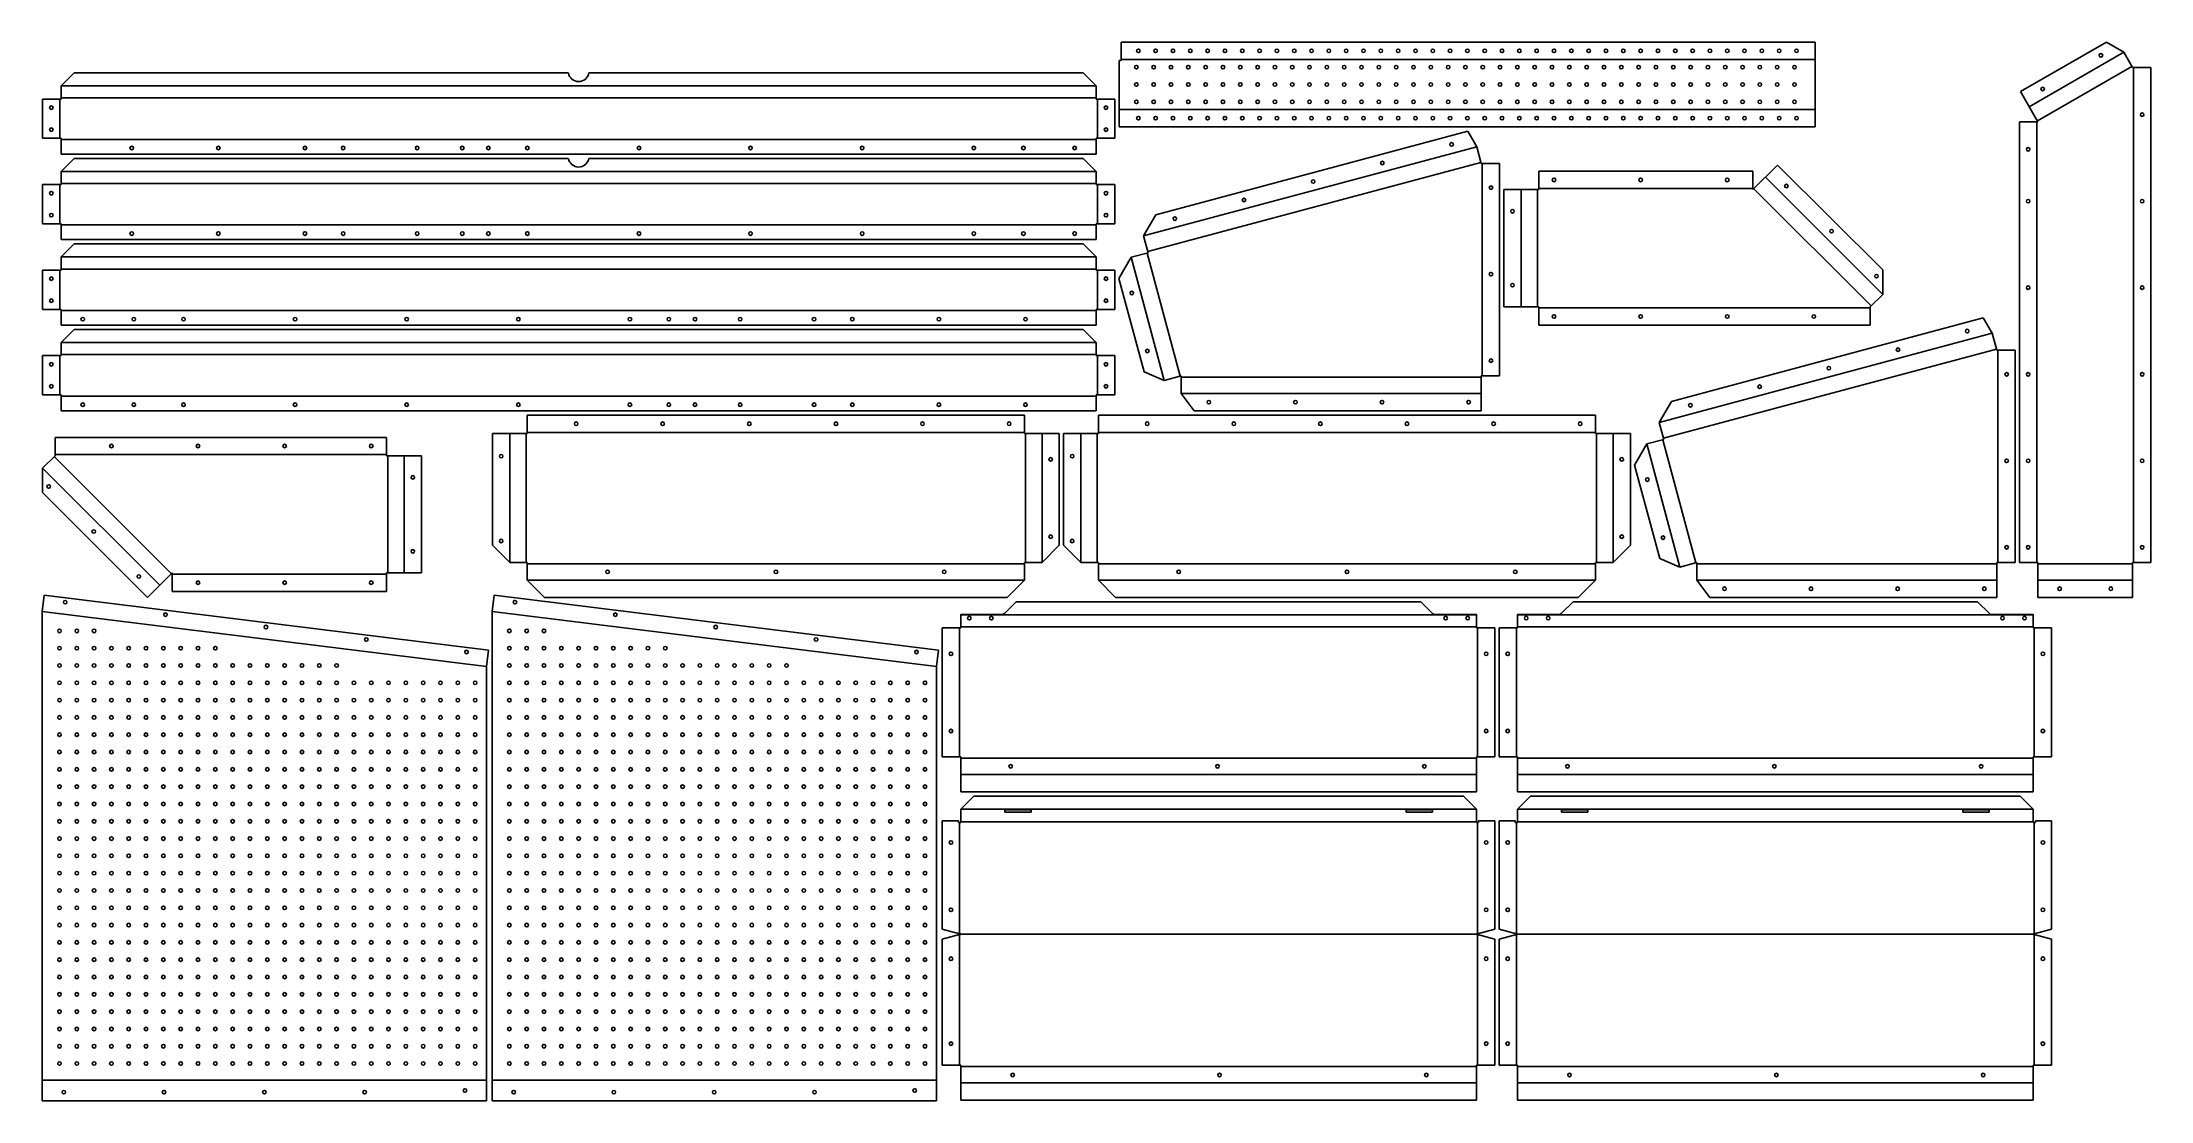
# Model space of a CAD drawing. Header units: metres. Extents: x 12 to 2447, y 12 to 1235.
import ezdxf

# ---------------------------------------------------------------- set-up
doc = ezdxf.new("R2010")
doc.units = ezdxf.units.M
doc.layers.add('CUT', color=3, linetype='Continuous')

msp = doc.modelspace()

# ---------------------------------------------------------------- linework, layer by layer
at = {"layer": 'CUT', "color": 3, "linetype": 'Continuous', "ltscale": 25.4}
for p, q in [((1257.7, 1213.9), (1257.7, 1235.1)), ((2059.4, 1235.1), (1257.7, 1235.1)), ((2059.4, 1137.2), (2059.4, 1235.1)), ((2296.4, 1177.9), (2395.5, 1235.1)), ((2395.5, 1235.1), (2415.5, 1223.5)), ((2425.6, 1206), (2415.5, 1223.5)), ((33.7, 1184.7), (48.7, 1199.6)), ((48.7, 1199.6), (619.5, 1199.6)), ((643.2, 1199.6), (1214.1, 1199.6)), ((1214.1, 1199.6), (1229.1, 1184.7)), ((1255.4, 1213.9), (1255.4, 1137.2)), ((1255.4, 1213.9), (1257.7, 1213.9)), ((2446.8, 1206), (2425.6, 1206)), ((2446.8, 1206), (2446.8, 633.6)), ((12.5, 1169.4), (12.5, 1124)), ((33.7, 1169.4), (12.5, 1169.4)), ((33.7, 1169.4), (33.7, 1184.7)), ((1229.1, 1169.4), (1229.1, 1184.7)), ((1229.1, 1169.4), (1250.4, 1169.4)), ((1250.4, 1124), (1250.4, 1169.4)), ((2316.5, 1143), (2296.4, 1177.9)), ((33.7, 1124), (12.5, 1124)), ((33.7, 1105.8), (33.7, 1124)), ((1250.4, 1124), (1229.1, 1124)), ((1229.1, 1124), (1229.1, 1105.8)), ((1255.4, 1137.2), (2059.4, 1137.2)), ((1297.9, 1035.7), (1658, 1132.2)), ((1658, 1132.2), (1668.4, 1114.3)), ((2295.2, 633.6), (2295.2, 1143)), ((2316.5, 1143), (2295.2, 1143)), ((33.7, 1105.8), (1229.1, 1105.8)), ((33.7, 1085.8), (48.7, 1100.8)), ((48.7, 1100.8), (619.5, 1100.8)), ((643.2, 1100.8), (1214.1, 1100.8)), ((1214.1, 1100.8), (1229.1, 1085.8)), ((1673.6, 1094.8), (1668.4, 1114.3)), ((33.7, 1070.5), (33.7, 1085.8)), ((1229.1, 1070.5), (1229.1, 1085.8)), ((1694.9, 1094.8), (1673.6, 1094.8)), ((1694.9, 1094.8), (1694.9, 849.3)), ((1740, 1085.9), (1987.4, 1085.9)), ((1740, 1085.9), (1740, 1064.7)), ((2015.9, 1093.1), (1987.4, 1064.7)), ((1987.4, 1064.7), (1987.4, 1085.9)), ((2015.9, 1093.1), (2137.2, 971.8)), ((12.5, 1070.5), (12.5, 1025.1)), ((33.7, 1070.5), (12.5, 1070.5)), ((1229.1, 1070.5), (1250.4, 1070.5)), ((1250.4, 1025.1), (1250.4, 1070.5)), ((1699.7, 929.3), (1699.7, 1064.7)), ((1740, 1064.7), (1699.7, 1064.7)), ((33.7, 1025.1), (12.5, 1025.1)), ((33.7, 1006.9), (33.7, 1025.1)), ((1250.4, 1025.1), (1229.1, 1025.1)), ((1229.1, 1025.1), (1229.1, 1006.9)), ((1283.8, 1011.3), (1297.9, 1035.7)), ((33.7, 1006.9), (1229.1, 1006.9)), ((33.7, 986.9), (48.7, 1001.9)), ((48.7, 1001.9), (1214.1, 1001.9)), ((1214.1, 1001.9), (1229.1, 986.9)), ((1283.8, 1011.3), (1289, 991.7)), ((33.7, 971.7), (33.7, 986.9)), ((1229.1, 986.9), (1229.1, 971.7)), ((1255.3, 962), (1269.5, 986.5)), ((1289, 991.7), (1269.5, 986.5)), ((12.5, 971.7), (33.7, 971.7)), ((12.5, 971.7), (12.5, 926.3)), ((1229.1, 971.7), (1250.4, 971.7)), ((1250.4, 926.3), (1250.4, 971.7)), ((1284.3, 854), (1255.3, 962)), ((2137.2, 971.8), (2137.2, 943.6)), ((33.7, 926.3), (12.5, 926.3)), ((33.7, 908), (33.7, 926.3)), ((1229.1, 926.3), (1229.1, 908)), ((1250.4, 926.3), (1229.1, 926.3)), ((1699.7, 929.3), (1740, 929.3)), ((1740, 929.3), (1740, 908)), ((2122.8, 929.3), (2137.2, 943.6)), ((2122.8, 908), (2122.8, 929.3)), ((33.7, 908), (1229.1, 908)), ((33.7, 888), (48.7, 903)), ((48.7, 903), (1214.1, 903)), ((1214.1, 903), (1229.1, 888)), ((2122.8, 908), (1740, 908)), ((1893.3, 820), (2253.4, 916.5)), ((2253.4, 916.5), (2263.8, 898.6)), ((33.7, 872.8), (33.7, 888)), ((1229.1, 888), (1229.1, 872.8)), ((2269, 879.1), (2263.8, 898.6)), ((2290.3, 879.1), (2269, 879.1)), ((2290.3, 879.1), (2290.3, 633.6)), ((12.5, 872.8), (33.7, 872.8)), ((12.5, 872.8), (12.5, 827.4)), ((1229.1, 872.8), (1250.4, 872.8)), ((1250.4, 827.4), (1250.4, 872.8)), ((1307.6, 844.1), (1284.3, 854)), ((1307.6, 844.1), (1327.2, 849.3)), ((1327.2, 849.3), (1327.2, 829.1)), ((1342.2, 809.1), (1327.2, 829.1)), ((1673.6, 809.1), (1673.6, 849.3)), ((1673.6, 849.3), (1694.9, 849.3)), ((33.7, 827.4), (12.5, 827.4)), ((33.7, 809.1), (33.7, 827.4)), ((33.7, 809.1), (1229.1, 809.1)), ((1146.2, 804.1), (572.1, 804.1)), ((572.1, 782.9), (572.1, 804.1)), ((1146.2, 804.1), (1146.2, 782.9)), ((1229.1, 827.4), (1229.1, 809.1)), ((1250.4, 827.4), (1229.1, 827.4)), ((1805.6, 804.1), (1231.6, 804.1)), ((1231.6, 782.9), (1231.6, 804.1)), ((1673.6, 809.1), (1342.2, 809.1)), ((1805.6, 804.1), (1805.6, 782.9)), ((1879.2, 795.6), (1893.3, 820)), ((531.9, 782.9), (531.9, 653.6)), ((531.9, 782.9), (572.1, 782.9)), ((1146.2, 782.9), (1186.4, 782.9)), ((1186.4, 653.6), (1186.4, 782.9)), ((1191.3, 782.9), (1191.3, 653.6)), ((1191.3, 782.9), (1231.6, 782.9)), ((1805.6, 782.9), (1845.9, 782.9)), ((1845.9, 653.6), (1845.9, 782.9)), ((1879.2, 795.6), (1884.4, 776)), ((26.8, 757.1), (12.5, 742.8)), ((26.8, 778.3), (409.6, 778.3)), ((26.8, 778.3), (26.8, 757.1)), ((409.6, 757.1), (409.6, 778.3)), ((449.9, 757.1), (409.6, 757.1)), ((449.9, 757.1), (449.9, 621.7)), ((1850.7, 746.3), (1864.8, 770.8)), ((1884.4, 776), (1864.8, 770.8)), ((12.5, 714.5), (12.5, 742.8)), ((1879.7, 638.3), (1850.7, 746.3)), ((133.7, 593.2), (12.5, 714.5)), ((531.9, 653.6), (551.9, 633.6)), ((572.1, 633.6), (551.9, 633.6)), ((572.1, 613.4), (572.1, 633.6)), ((1166.5, 633.6), (1146.2, 633.6)), ((1146.2, 633.6), (1146.2, 613.4)), ((1166.5, 633.6), (1186.4, 653.6)), ((1191.3, 653.6), (1211.3, 633.6)), ((1231.6, 633.6), (1211.3, 633.6)), ((1231.6, 613.4), (1231.6, 633.6)), ((1825.9, 633.6), (1805.6, 633.6)), ((1805.6, 633.6), (1805.6, 613.4)), ((1825.9, 633.6), (1845.9, 653.6)), ((1903, 628.4), (1879.7, 638.3)), ((1903, 628.4), (1922.5, 633.6)), ((1922.5, 633.6), (1922.5, 613.4)), ((2269, 593.4), (2269, 633.6)), ((2269, 633.6), (2290.3, 633.6)), ((2295.2, 633.6), (2316.5, 633.6)), ((2316.5, 633.6), (2316.5, 593.4)), ((2425.6, 593.4), (2425.6, 633.6)), ((2425.6, 633.6), (2446.8, 633.6)), ((133.7, 593.2), (162.2, 621.7)), ((162.2, 621.7), (162.2, 600.4)), ((409.6, 600.4), (409.6, 621.7)), ((409.6, 621.7), (449.9, 621.7)), ((572.1, 613.4), (592.1, 593.4)), ((1126.2, 593.4), (1146.2, 613.4)), ((1231.6, 613.4), (1251.5, 593.4)), ((1785.7, 593.4), (1805.6, 613.4)), ((1937.6, 593.4), (1922.5, 613.4)), ((11.9, 577.1), (14.3, 596)), ((14.3, 596), (527.5, 532.3)), ((409.6, 600.4), (162.2, 600.4)), ((531.4, 577.1), (533.7, 596)), ((533.7, 596), (1046.9, 532.3)), ((592.1, 593.4), (1126.2, 593.4)), ((1136.8, 588.4), (1123.1, 574.7)), ((1136.8, 588.4), (1603.8, 588.4)), ((1251.5, 593.4), (1785.7, 593.4)), ((1603.8, 588.4), (1617.5, 574.7)), ((1779.7, 588.4), (1766, 574.7)), ((1779.7, 588.4), (2246.7, 588.4)), ((2269, 593.4), (1937.6, 593.4)), ((2246.7, 588.4), (2260.4, 574.7)), ((2425.6, 593.4), (2316.5, 593.4)), ((11.9, 11.6), (11.9, 577.1)), ((531.4, 11.6), (531.4, 577.1)), ((1121.8, 573.7), (1072.6, 573.7)), ((1072.6, 558.2), (1072.6, 573.7)), ((1121.8, 573.7), (1122, 573.9)), ((1122, 573.9), (1123.1, 574.7)), ((1618.6, 573.9), (1617.5, 574.7)), ((1618.8, 573.7), (1618.6, 573.9)), ((1668, 573.7), (1618.8, 573.7)), ((1668, 573.7), (1668, 558.2)), ((1764.7, 573.7), (1715.5, 573.7)), ((1715.5, 558.2), (1715.5, 573.7)), ((1764.7, 573.7), (1764.9, 573.9)), ((1764.9, 573.9), (1766, 574.7)), ((2261.5, 573.9), (2260.4, 574.7)), ((2261.7, 573.7), (2261.5, 573.9)), ((2310.9, 573.7), (2261.7, 573.7)), ((2310.9, 573.7), (2310.9, 558.2)), ((1051.3, 558.2), (1051.3, 409)), ((1051.3, 558.2), (1072.6, 558.2)), ((1668, 558.2), (1689.3, 558.2)), ((1689.3, 409), (1689.3, 558.2)), ((1694.2, 558.2), (1694.2, 409)), ((1694.2, 558.2), (1715.5, 558.2)), ((2310.9, 558.2), (2332.2, 558.2)), ((2332.2, 409), (2332.2, 558.2)), ((527.5, 532.3), (525.1, 513.4)), ((525.1, 513.4), (525.1, 11.6)), ((1046.9, 532.3), (1044.5, 513.4)), ((1044.5, 513.4), (1044.5, 11.6)), ((1072.6, 409), (1051.3, 409)), ((1072.6, 368.8), (1072.6, 409)), ((1668, 409), (1668, 368.8)), ((1689.3, 409), (1668, 409)), ((1715.5, 409), (1694.2, 409)), ((1715.5, 368.8), (1715.5, 409)), ((2310.9, 409), (2310.9, 368.8)), ((2332.2, 409), (2310.9, 409)), ((1072.6, 368.8), (1668, 368.8)), ((1715.5, 368.8), (2310.9, 368.8)), ((1072.6, 348.8), (1087.6, 363.8)), ((1072.6, 333.2), (1072.6, 348.8)), ((1087.6, 363.8), (1653, 363.8)), ((1123.4, 345.4), (1123.4, 347.8)), ((1123.4, 347.8), (1153.8, 347.8)), ((1153.8, 345.4), (1123.4, 345.4)), ((1153.8, 347.8), (1153.8, 345.4)), ((1586.8, 347.8), (1617.2, 347.8)), ((1586.8, 345.4), (1586.8, 347.8)), ((1617.2, 345.4), (1586.8, 345.4)), ((1617.2, 347.8), (1617.2, 347.5)), ((1617.2, 347.5), (1617.2, 346.3)), ((1617.2, 347.5), (1617.2, 347.5)), ((1617.2, 346.3), (1617.2, 345.4)), ((1617.2, 346.3), (1617.2, 346.3)), ((1653, 363.8), (1668, 348.8)), ((1668, 348.8), (1668, 333.2)), ((1715.5, 348.8), (1730.5, 363.8)), ((1715.5, 333.2), (1715.5, 348.8)), ((1730.5, 363.8), (2295.9, 363.8)), ((1766.3, 345.4), (1766.3, 347.8)), ((1766.3, 347.8), (1796.7, 347.8)), ((1796.7, 345.4), (1766.3, 345.4)), ((1796.7, 347.8), (1796.7, 345.4)), ((2229.7, 347.8), (2260.1, 347.8)), ((2229.7, 345.4), (2229.7, 347.8)), ((2260.1, 345.4), (2229.7, 345.4)), ((2260.1, 347.8), (2260.1, 347.5)), ((2260.1, 347.5), (2260.1, 346.3)), ((2260.1, 347.5), (2260.1, 347.5)), ((2260.1, 346.3), (2260.1, 345.4)), ((2260.1, 346.3), (2260.1, 346.3)), ((2295.9, 363.8), (2310.9, 348.8)), ((2310.9, 348.8), (2310.9, 333.2)), ((1070, 335.1), (1051.3, 335.1)), ((1051.3, 335.1), (1051.3, 209.9)), ((1070, 333.2), (1070, 335.1)), ((1070, 333.2), (1072.6, 333.2)), ((1668, 333.2), (1670.6, 333.2)), ((1689.3, 335.1), (1670.6, 335.1)), ((1670.6, 335.1), (1670.6, 333.2)), ((1689.3, 209.9), (1689.3, 335.1)), ((1712.9, 335.1), (1694.2, 335.1)), ((1694.2, 335.1), (1694.2, 209.9)), ((1712.9, 333.2), (1712.9, 335.1)), ((1712.9, 333.2), (1715.5, 333.2)), ((2310.9, 333.2), (2313.5, 333.2)), ((2332.2, 335.1), (2313.5, 335.1)), ((2313.5, 335.1), (2313.5, 333.2)), ((2332.2, 209.9), (2332.2, 335.1)), ((1071.3, 204.5), (1051.3, 209.9)), ((1051.3, 198.3), (1071.3, 203.7)), ((1051.3, 198.3), (1051.3, 52.7)), ((1072.6, 204.5), (1071.3, 204.5)), ((1071.3, 203.7), (1072.6, 203.7)), ((1072.6, 203.7), (1072.6, 204.5)), ((1669.3, 204.5), (1668, 204.5)), ((1668, 204.5), (1668, 203.7)), ((1668, 203.7), (1669.3, 203.7)), ((1689.3, 209.9), (1669.3, 204.5)), ((1669.3, 203.7), (1689.3, 198.3)), ((1689.3, 52.7), (1689.3, 198.3)), ((1714.2, 204.5), (1694.2, 209.9)), ((1694.2, 198.3), (1714.2, 203.7)), ((1694.2, 198.3), (1694.2, 52.7)), ((1715.5, 204.5), (1714.2, 204.5)), ((1714.2, 203.7), (1715.5, 203.7)), ((1715.5, 203.7), (1715.5, 204.5)), ((2312.2, 204.5), (2310.9, 204.5)), ((2310.9, 204.5), (2310.9, 203.7)), ((2310.9, 203.7), (2312.2, 203.7)), ((2332.2, 209.9), (2312.2, 204.5)), ((2312.2, 203.7), (2332.2, 198.3)), ((2332.2, 52.7), (2332.2, 198.3)), ((1072.6, 52.7), (1051.3, 52.7)), ((1072.6, 12.5), (1072.6, 52.7)), ((1668, 52.7), (1668, 12.5)), ((1689.3, 52.7), (1668, 52.7)), ((1715.5, 52.7), (1694.2, 52.7)), ((1715.5, 12.5), (1715.5, 52.7)), ((2310.9, 52.7), (2310.9, 12.5)), ((2332.2, 52.7), (2310.9, 52.7)), ((525.1, 11.6), (11.9, 11.6)), ((1044.5, 11.6), (531.4, 11.6)), ((1072.6, 12.5), (1668, 12.5)), ((1715.5, 12.5), (2310.9, 12.5))]:
    msp.add_line(p, q, dxfattribs=at)
at = {"layer": 'CUT', "color": 4, "ltscale": 25.4}
for p, q in [((2306.4, 1160.5), (2415.5, 1223.5)), ((2059.4, 1215.1), (1257.7, 1215.1)), ((2315.9, 1144.1), (2424.9, 1207.1)), ((2426.9, 1206), (2426.9, 633.6)), ((32.4, 1169.4), (32.4, 1124)), ((33.7, 1184.7), (1229.1, 1184.7)), ((33.7, 1170.7), (1229.1, 1170.7)), ((1230.4, 1124), (1230.4, 1169.4)), ((2059.4, 1157.2), (1255.4, 1157.2)), ((1229.1, 1122.7), (33.7, 1122.7)), ((2315.2, 633.6), (2315.2, 1143)), ((1283.8, 1011.3), (1668.4, 1114.3)), ((1673.3, 1096), (1288.7, 993)), ((33.7, 1085.8), (1229.1, 1085.8)), ((33.7, 1071.8), (1229.1, 1071.8)), ((1674.9, 1094.8), (1674.9, 849.3)), ((2001.8, 1079), (2137.2, 943.6)), ((32.4, 1070.5), (32.4, 1025.1)), ((1230.4, 1025.1), (1230.4, 1070.5)), ((1719.7, 929.3), (1719.7, 1064.7)), ((1738.7, 929.3), (1738.7, 1064.7)), ((1740, 1065.9), (1987.4, 1065.9)), ((2123.8, 930.2), (1988.3, 1065.6)), ((1229.1, 1023.9), (33.7, 1023.9)), ((33.7, 986.9), (1229.1, 986.9)), ((1307.6, 844.1), (1269.5, 986.5)), ((1325.9, 849), (1287.8, 991.4)), ((32.4, 971.7), (32.4, 926.3)), ((33.7, 972.9), (1229.1, 972.9)), ((1230.4, 926.3), (1230.4, 971.7)), ((2122.8, 928), (1740, 928)), ((1229.1, 925), (33.7, 925)), ((33.7, 888), (1229.1, 888)), ((1879.2, 795.6), (2263.8, 898.6)), ((2268.7, 880.3), (1884.1, 777.3)), ((2270.3, 879.1), (2270.3, 633.6)), ((32.4, 872.8), (32.4, 827.4)), ((33.7, 874.1), (1229.1, 874.1)), ((1230.4, 827.4), (1230.4, 872.8)), ((1673.6, 848.1), (1327.2, 848.1)), ((1673.6, 829.1), (1327.2, 829.1)), ((1229.1, 826.1), (33.7, 826.1)), ((551.9, 782.9), (551.9, 633.6)), ((570.9, 633.6), (570.9, 782.9)), ((1146.2, 784.1), (572.1, 784.1)), ((1147.5, 782.9), (1147.5, 633.6)), ((1166.5, 633.6), (1166.5, 782.9)), ((1211.3, 782.9), (1211.3, 633.6)), ((1230.3, 633.6), (1230.3, 782.9)), ((1805.6, 784.1), (1231.6, 784.1)), ((1806.9, 782.9), (1806.9, 633.6)), ((1825.9, 633.6), (1825.9, 782.9)), ((25.9, 756.2), (161.3, 620.8)), ((26.8, 758.4), (409.6, 758.4)), ((410.9, 757.1), (410.9, 621.7)), ((429.9, 757.1), (429.9, 621.7)), ((1903, 628.4), (1864.8, 770.8)), ((1921.3, 633.3), (1883.2, 775.7)), ((147.9, 607.4), (12.5, 742.8)), ((409.6, 620.4), (162.2, 620.4)), ((572.1, 632.4), (1146.2, 632.4)), ((572.1, 613.4), (1146.2, 613.4)), ((1231.6, 632.4), (1805.6, 632.4)), ((1231.6, 613.4), (1805.6, 613.4)), ((2269, 632.4), (1922.5, 632.4)), ((2269, 613.4), (1922.5, 613.4)), ((2425.6, 632.3), (2316.5, 632.3)), ((2425.6, 613.4), (2316.5, 613.4)), ((11.9, 577.1), (525.1, 513.4)), ((531.4, 577.1), (1044.5, 513.4)), ((1668, 573.4), (1072.6, 573.4)), ((2310.9, 573.4), (1715.5, 573.4)), ((1071.3, 558.2), (1071.3, 409)), ((1072.6, 559.5), (1668, 559.5)), ((1669.3, 409), (1669.3, 558.2)), ((1714.2, 558.2), (1714.2, 409)), ((1715.5, 559.5), (2310.9, 559.5)), ((2312.2, 409), (2312.2, 558.2)), ((1668, 407.7), (1072.6, 407.7)), ((2310.9, 407.7), (1715.5, 407.7)), ((1072.6, 388.7), (1668, 388.7)), ((1715.5, 388.7), (2310.9, 388.7)), ((1072.6, 348.8), (1668, 348.8)), ((1715.5, 348.8), (2310.9, 348.8)), ((1071.3, 204.5), (1071.3, 333.2)), ((1668, 334), (1072.6, 334)), ((1669.3, 333.2), (1669.3, 204.5)), ((1714.2, 204.5), (1714.2, 333.2)), ((2310.9, 334), (1715.5, 334)), ((2312.2, 333.2), (2312.2, 204.5)), ((1071.3, 203.7), (1071.3, 52.7)), ((1072.6, 204.1), (1668, 204.1)), ((1669.3, 52.7), (1669.3, 203.7)), ((1714.2, 203.7), (1714.2, 52.7)), ((1715.5, 204.1), (2310.9, 204.1)), ((2312.2, 52.7), (2312.2, 203.7)), ((1668, 51.4), (1072.6, 51.4)), ((2310.9, 51.4), (1715.5, 51.4)), ((525.1, 35.6), (11.9, 35.6)), ((1044.5, 35.6), (531.4, 35.6)), ((1072.6, 32.5), (1668, 32.5)), ((1715.5, 32.5), (2310.9, 32.5))]:
    msp.add_line(p, q, dxfattribs=at)
at = {"layer": 'CUT', "color": 3, "linetype": 'Continuous', "ltscale": 25.4}
for centre in [(1277.7, 1225.1), (1297.7, 1225.1), (1317.7, 1225.1), (1337.7, 1225.1), (1357.7, 1225.1), (1377.7, 1225.1), (1397.7, 1225.1), (1417.7, 1225.1), (1437.7, 1225.1), (1457.7, 1225.1), (1477.7, 1225.1), (1497.7, 1225.1), (1517.7, 1225.1), (1537.7, 1225.1), (1557.7, 1225.1), (1577.7, 1225.1), (1597.7, 1225.1), (1617.7, 1225.1), (1637.7, 1225.1), (1657.7, 1225.1), (1677.7, 1225.1), (1697.7, 1225.1), (1717.7, 1225.1), (1737.7, 1225.1), (1757.7, 1225.1), (1777.7, 1225.1), (1797.7, 1225.1), (1817.7, 1225.1), (1837.7, 1225.1), (1857.7, 1225.1), (1877.7, 1225.1), (1897.7, 1225.1), (1917.7, 1225.1), (1937.7, 1225.1), (1957.7, 1225.1), (1977.7, 1225.1), (1997.7, 1225.1), (2017.7, 1225.1), (2037.7, 1225.1), (2389.2, 1219.9), (1275.4, 1206.2), (1295.4, 1206.2), (1315.4, 1206.2), (1335.4, 1206.2), (1355.4, 1206.2), (1375.4, 1206.2), (1395.4, 1206.2), (1415.4, 1206.2), (1435.4, 1206.2), (1455.4, 1206.2), (1475.4, 1206.2), (1495.4, 1206.2), (1515.4, 1206.2), (1535.4, 1206.2), (1555.4, 1206.2), (1575.4, 1206.2), (1595.4, 1206.2), (1615.4, 1206.2), (1635.4, 1206.2), (1655.4, 1206.2), (1675.4, 1206.2), (1695.4, 1206.2), (1715.4, 1206.2), (1735.4, 1206.2), (1755.4, 1206.2), (1775.4, 1206.2), (1795.4, 1206.2), (1815.4, 1206.2), (1835.4, 1206.2), (1855.4, 1206.2), (1875.4, 1206.2), (1895.4, 1206.2), (1915.4, 1206.2), (1935.4, 1206.2), (1955.4, 1206.2), (1975.4, 1206.2), (1995.4, 1206.2), (2015.4, 1206.2), (2035.4, 1206.2), (1275.4, 1186.2), (1295.4, 1186.2), (1315.4, 1186.2), (1335.4, 1186.2), (1355.4, 1186.2), (1375.4, 1186.2), (1395.4, 1186.2), (1415.4, 1186.2), (1435.4, 1186.2), (1455.4, 1186.2), (1475.4, 1186.2), (1495.4, 1186.2), (1515.4, 1186.2), (1535.4, 1186.2), (1555.4, 1186.2), (1575.4, 1186.2), (1595.4, 1186.2), (1615.4, 1186.2), (1635.4, 1186.2), (1655.4, 1186.2), (1675.4, 1186.2), (1695.4, 1186.2), (1715.4, 1186.2), (1735.4, 1186.2), (1755.4, 1186.2), (1775.4, 1186.2), (1795.4, 1186.2), (1815.4, 1186.2), (1835.4, 1186.2), (1855.4, 1186.2), (1875.4, 1186.2), (1895.4, 1186.2), (1915.4, 1186.2), (1935.4, 1186.2), (1955.4, 1186.2), (1975.4, 1186.2), (1995.4, 1186.2), (2015.4, 1186.2), (2035.4, 1186.2), (2321.9, 1181), (22.5, 1159.4), (1240.4, 1159.4), (1275.4, 1166.2), (1277.7, 1147.2), (1295.4, 1166.2), (1297.7, 1147.2), (1315.4, 1166.2), (1317.7, 1147.2), (1335.4, 1166.2), (1337.7, 1147.2), (1355.4, 1166.2), (1357.7, 1147.2), (1375.4, 1166.2), (1377.7, 1147.2), (1395.4, 1166.2), (1397.7, 1147.2), (1415.4, 1166.2), (1417.7, 1147.2), (1435.4, 1166.2), (1437.7, 1147.2), (1455.4, 1166.2), (1457.7, 1147.2), (1475.4, 1166.2), (1477.7, 1147.2), (1495.4, 1166.2), (1497.7, 1147.2), (1515.4, 1166.2), (1517.7, 1147.2), (1535.4, 1166.2), (1537.7, 1147.2), (1555.4, 1166.2), (1557.7, 1147.2), (1575.4, 1166.2), (1577.7, 1147.2), (1595.4, 1166.2), (1597.7, 1147.2), (1615.4, 1166.2), (1617.7, 1147.2), (1635.4, 1166.2), (1637.7, 1147.2), (1655.4, 1166.2), (1657.7, 1147.2), (1675.4, 1166.2), (1677.7, 1147.2), (1695.4, 1166.2), (1697.7, 1147.2), (1715.4, 1166.2), (1717.7, 1147.2), (1735.4, 1166.2), (1737.7, 1147.2), (1755.4, 1166.2), (1757.7, 1147.2), (1775.4, 1166.2), (1777.7, 1147.2), (1795.4, 1166.2), (1797.7, 1147.2), (1815.4, 1166.2), (1817.7, 1147.2), (1835.4, 1166.2), (1837.7, 1147.2), (1855.4, 1166.2), (1857.7, 1147.2), (1875.4, 1166.2), (1877.7, 1147.2), (1895.4, 1166.2), (1897.7, 1147.2), (1915.4, 1166.2), (1917.7, 1147.2), (1935.4, 1166.2), (1937.7, 1147.2), (1955.4, 1166.2), (1957.7, 1147.2), (1975.4, 1166.2), (1977.7, 1147.2), (1995.4, 1166.2), (1997.7, 1147.2), (2015.4, 1166.2), (2017.7, 1147.2), (2035.4, 1166.2), (2037.7, 1147.2), (2436.8, 1151.3), (22.5, 1134), (1240.4, 1134), (115.4, 1112.8), (215.4, 1112.8), (315.4, 1112.8), (359.5, 1112.8), (444.9, 1112.8), (497, 1112.8), (527.2, 1112.8), (572.2, 1112.8), (701.1, 1112.8), (829.9, 1112.8), (958.8, 1112.8), (1087.7, 1112.8), (1145, 1112.8), (1204.1, 1112.8), (1559.5, 1095.4), (1639.4, 1116.9), (2305.2, 1111.3), (1479.6, 1074), (1757.7, 1075.9), (1857.7, 1075.9), (1957.7, 1075.9), (22.5, 1060.5), (1240.4, 1060.5), (1399.7, 1052.6), (1684.9, 1067), (2026, 1068.8), (2305.2, 1051.3), (2436.8, 1051.3), (22.5, 1035.1), (1240.4, 1035.1), (1319.8, 1031.2), (1709.7, 1039.7), (115.4, 1013.9), (215.4, 1013.9), (315.4, 1013.9), (359.5, 1013.9), (444.9, 1013.9), (497, 1013.9), (527.2, 1013.9), (572.2, 1013.9), (701.1, 1013.9), (829.9, 1013.9), (958.8, 1013.9), (1087.7, 1013.9), (1145, 1013.9), (1204.1, 1013.9), (2078.1, 1016.7), (22.5, 961.7), (1240.4, 961.7), (1684.9, 967), (1709.7, 954.3), (2130.1, 964.7), (2305.2, 951.3), (2436.8, 951.3), (22.5, 936.3), (1240.4, 936.3), (1270.2, 945.3), (58.8, 915), (117.8, 915), (175.1, 915), (304, 915), (432.9, 915), (561.8, 915), (690.6, 915), (735.6, 915), (765.8, 915), (817.9, 915), (903.3, 915), (947.4, 915), (1047.4, 915), (1147.4, 915), (1757.7, 918), (1857.7, 918), (1957.7, 918), (2057.7, 918), (2234.8, 901.2), (1288.1, 878.2), (2154.9, 879.7), (22.5, 862.8), (1240.4, 862.8), (1684.9, 867), (2075, 858.3), (2280.3, 851.3), (2305.2, 851.3), (2436.8, 851.3), (22.5, 837.4), (1240.4, 837.4), (1995.1, 836.9), (58.8, 816.1), (117.8, 816.1), (175.1, 816.1), (304, 816.1), (432.9, 816.1), (561.8, 816.1), (690.6, 816.1), (735.6, 816.1), (765.8, 816.1), (817.9, 816.1), (903.3, 816.1), (947.4, 816.1), (1047.4, 816.1), (1147.4, 816.1), (1359.1, 819.1), (1459.1, 819.1), (1559.1, 819.1), (1659.1, 819.1), (1915.2, 815.5), (628.5, 794.1), (728.5, 794.1), (828.5, 794.1), (928.5, 794.1), (1028.5, 794.1), (1128.5, 794.1), (1287.9, 794.1), (1387.9, 794.1), (1487.9, 794.1), (1587.9, 794.1), (1687.9, 794.1), (1787.9, 794.1), (91.9, 768.3), (191.9, 768.3), (291.9, 768.3), (391.9, 768.3), (541.9, 756.7), (1176.4, 752.9), (1201.3, 756.7), (1835.9, 752.9), (439.9, 732.1), (1865.5, 729.6), (2280.3, 751.3), (2305.2, 751.3), (2436.8, 751.3), (19.5, 721.6), (71.5, 669.6), (541.9, 658.6), (1176.4, 663.6), (1201.3, 658.6), (1835.9, 663.6), (1883.5, 662.5), (439.9, 646.7), (2280.3, 651.3), (2305.2, 651.3), (2436.8, 651.3), (123.6, 617.6), (191.9, 610.4), (291.9, 610.4), (391.9, 610.4), (664.8, 622.9), (859.2, 622.9), (1053.5, 622.9), (1324.3, 622.9), (1518.6, 622.9), (1712.9, 622.9), (38.5, 587.9), (557.9, 587.9), (1954.5, 603.4), (2054.5, 603.4), (2154.5, 603.4), (2254.5, 603.4), (2341.5, 603.4), (2400.6, 603.4), (154.4, 573.5), (270.3, 559.1), (673.8, 573.5), (789.7, 559.1), (1082.6, 569.5), (1108, 569.5), (1632.6, 569.5), (1658, 569.5), (1725.5, 569.5), (1750.9, 569.5), (2275.5, 569.5), (2300.9, 569.5), (31.9, 554.7), (31.9, 534.7), (51.9, 554.7), (51.9, 534.7), (71.9, 554.7), (71.9, 534.7), (91.9, 534.7), (111.9, 534.7), (131.9, 534.7), (151.9, 534.7), (171.9, 534.7), (191.9, 534.7), (211.9, 534.7), (386.2, 544.8), (551.4, 554.7), (551.4, 534.7), (571.4, 554.7), (571.4, 534.7), (591.4, 554.7), (591.4, 534.7), (611.4, 534.7), (631.4, 534.7), (651.4, 534.7), (671.4, 534.7), (691.4, 534.7), (711.4, 534.7), (731.4, 534.7), (905.6, 544.8), (31.9, 514.7), (51.9, 514.7), (71.9, 514.7), (91.9, 514.7), (111.9, 514.7), (131.9, 514.7), (151.9, 514.7), (171.9, 514.7), (191.9, 514.7), (211.9, 514.7), (231.9, 514.7), (251.9, 514.7), (271.9, 514.7), (291.9, 514.7), (311.9, 514.7), (331.9, 514.7), (351.9, 514.7), (502, 530.4), (551.4, 514.7), (571.4, 514.7), (591.4, 514.7), (611.4, 514.7), (631.4, 514.7), (651.4, 514.7), (671.4, 514.7), (691.4, 514.7), (711.4, 514.7), (731.4, 514.7), (751.4, 514.7), (771.4, 514.7), (791.4, 514.7), (811.4, 514.7), (831.4, 514.7), (851.4, 514.7), (871.4, 514.7), (1021.5, 530.4), (1061.3, 528.2), (1679.3, 528.2), (1704.2, 528.2), (2322.2, 528.2), (31.9, 494.7), (51.9, 494.7), (71.9, 494.7), (91.9, 494.7), (111.9, 494.7), (131.9, 494.7), (151.9, 494.7), (171.9, 494.7), (191.9, 494.7), (211.9, 494.7), (231.9, 494.7), (251.9, 494.7), (271.9, 494.7), (291.9, 494.7), (311.9, 494.7), (331.9, 494.7), (351.9, 494.7), (371.9, 494.7), (391.9, 494.7), (411.9, 494.7), (431.9, 494.7), (451.9, 494.7), (471.9, 494.7), (491.9, 494.7), (511.9, 494.7), (551.4, 494.7), (571.4, 494.7), (591.4, 494.7), (611.4, 494.7), (631.4, 494.7), (651.4, 494.7), (671.4, 494.7), (691.4, 494.7), (711.4, 494.7), (731.4, 494.7), (751.4, 494.7), (771.4, 494.7), (791.4, 494.7), (811.4, 494.7), (831.4, 494.7), (851.4, 494.7), (871.4, 494.7), (891.4, 494.7), (911.4, 494.7), (931.4, 494.7), (951.4, 494.7), (971.4, 494.7), (991.4, 494.7), (1011.4, 494.7), (1031.4, 494.7), (31.9, 474.7), (51.9, 474.7), (71.9, 474.7), (91.9, 474.7), (111.9, 474.7), (131.9, 474.7), (151.9, 474.7), (171.9, 474.7), (191.9, 474.7), (211.9, 474.7), (231.9, 474.7), (251.9, 474.7), (271.9, 474.7), (291.9, 474.7), (311.9, 474.7), (331.9, 474.7), (351.9, 474.7), (371.9, 474.7), (391.9, 474.7), (411.9, 474.7), (431.9, 474.7), (451.9, 474.7), (471.9, 474.7), (491.9, 474.7), (511.9, 474.7), (551.4, 474.7), (571.4, 474.7), (591.4, 474.7), (611.4, 474.7), (631.4, 474.7), (651.4, 474.7), (671.4, 474.7), (691.4, 474.7), (711.4, 474.7), (731.4, 474.7), (751.4, 474.7), (771.4, 474.7), (791.4, 474.7), (811.4, 474.7), (831.4, 474.7), (851.4, 474.7), (871.4, 474.7), (891.4, 474.7), (911.4, 474.7), (931.4, 474.7), (951.4, 474.7), (971.4, 474.7), (991.4, 474.7), (1011.4, 474.7), (1031.4, 474.7), (31.9, 454.7), (51.9, 454.7), (71.9, 454.7), (91.9, 454.7), (111.9, 454.7), (131.9, 454.7), (151.9, 454.7), (171.9, 454.7), (191.9, 454.7), (211.9, 454.7), (231.9, 454.7), (251.9, 454.7), (271.9, 454.7), (291.9, 454.7), (311.9, 454.7), (331.9, 454.7), (351.9, 454.7), (371.9, 454.7), (391.9, 454.7), (411.9, 454.7), (431.9, 454.7), (451.9, 454.7), (471.9, 454.7), (491.9, 454.7), (511.9, 454.7), (551.4, 454.7), (571.4, 454.7), (591.4, 454.7), (611.4, 454.7), (631.4, 454.7), (651.4, 454.7), (671.4, 454.7), (691.4, 454.7), (711.4, 454.7), (731.4, 454.7), (751.4, 454.7), (771.4, 454.7), (791.4, 454.7), (811.4, 454.7), (831.4, 454.7), (851.4, 454.7), (871.4, 454.7), (891.4, 454.7), (911.4, 454.7), (931.4, 454.7), (951.4, 454.7), (971.4, 454.7), (991.4, 454.7), (1011.4, 454.7), (1031.4, 454.7), (1061.3, 439), (1679.3, 439), (1704.2, 439), (2322.2, 439), (31.9, 434.7), (31.9, 414.7), (51.9, 434.7), (51.9, 414.7), (71.9, 434.7), (71.9, 414.7), (91.9, 434.7), (91.9, 414.7), (111.9, 434.7), (111.9, 414.7), (131.9, 434.7), (131.9, 414.7), (151.9, 434.7), (151.9, 414.7), (171.9, 434.7), (171.9, 414.7), (191.9, 434.7), (191.9, 414.7), (211.9, 434.7), (211.9, 414.7), (231.9, 434.7), (231.9, 414.7), (251.9, 434.7), (251.9, 414.7), (271.9, 434.7), (271.9, 414.7), (291.9, 434.7), (291.9, 414.7), (311.9, 434.7), (311.9, 414.7), (331.9, 434.7), (331.9, 414.7), (351.9, 434.7), (351.9, 414.7), (371.9, 434.7), (371.9, 414.7), (391.9, 434.7), (391.9, 414.7), (411.9, 434.7), (411.9, 414.7), (431.9, 434.7), (431.9, 414.7), (451.9, 434.7), (451.9, 414.7), (471.9, 434.7), (471.9, 414.7), (491.9, 434.7), (491.9, 414.7), (511.9, 434.7), (511.9, 414.7), (551.4, 434.7), (551.4, 414.7), (571.4, 434.7), (571.4, 414.7), (591.4, 434.7), (591.4, 414.7), (611.4, 434.7), (611.4, 414.7), (631.4, 434.7), (631.4, 414.7), (651.4, 434.7), (651.4, 414.7), (671.4, 434.7), (671.4, 414.7), (691.4, 434.7), (691.4, 414.7), (711.4, 434.7), (711.4, 414.7), (731.4, 434.7), (731.4, 414.7), (751.4, 434.7), (751.4, 414.7), (771.4, 434.7), (771.4, 414.7), (791.4, 434.7), (791.4, 414.7), (811.4, 434.7), (811.4, 414.7), (831.4, 434.7), (831.4, 414.7), (851.4, 434.7), (851.4, 414.7), (871.4, 434.7), (871.4, 414.7), (891.4, 434.7), (891.4, 414.7), (911.4, 434.7), (911.4, 414.7), (931.4, 434.7), (931.4, 414.7), (951.4, 434.7), (951.4, 414.7), (971.4, 434.7), (971.4, 414.7), (991.4, 434.7), (991.4, 414.7), (1011.4, 434.7), (1011.4, 414.7), (1031.4, 434.7), (1031.4, 414.7), (31.9, 394.7), (51.9, 394.7), (71.9, 394.7), (91.9, 394.7), (111.9, 394.7), (131.9, 394.7), (151.9, 394.7), (171.9, 394.7), (191.9, 394.7), (211.9, 394.7), (231.9, 394.7), (251.9, 394.7), (271.9, 394.7), (291.9, 394.7), (311.9, 394.7), (331.9, 394.7), (351.9, 394.7), (371.9, 394.7), (391.9, 394.7), (411.9, 394.7), (431.9, 394.7), (451.9, 394.7), (471.9, 394.7), (491.9, 394.7), (511.9, 394.7), (551.4, 394.7), (571.4, 394.7), (591.4, 394.7), (611.4, 394.7), (631.4, 394.7), (651.4, 394.7), (671.4, 394.7), (691.4, 394.7), (711.4, 394.7), (731.4, 394.7), (751.4, 394.7), (771.4, 394.7), (791.4, 394.7), (811.4, 394.7), (831.4, 394.7), (851.4, 394.7), (871.4, 394.7), (891.4, 394.7), (911.4, 394.7), (931.4, 394.7), (951.4, 394.7), (971.4, 394.7), (991.4, 394.7), (1011.4, 394.7), (1031.4, 394.7), (1130.3, 398.2), (1369.1, 398.2), (1608, 398.2), (1773.2, 398.2), (2012.1, 398.2), (2250.9, 398.2), (31.9, 374.7), (51.9, 374.7), (71.9, 374.7), (91.9, 374.7), (111.9, 374.7), (131.9, 374.7), (151.9, 374.7), (171.9, 374.7), (191.9, 374.7), (211.9, 374.7), (231.9, 374.7), (251.9, 374.7), (271.9, 374.7), (291.9, 374.7), (311.9, 374.7), (331.9, 374.7), (351.9, 374.7), (371.9, 374.7), (391.9, 374.7), (411.9, 374.7), (431.9, 374.7), (451.9, 374.7), (471.9, 374.7), (491.9, 374.7), (511.9, 374.7), (551.4, 374.7), (571.4, 374.7), (591.4, 374.7), (611.4, 374.7), (631.4, 374.7), (651.4, 374.7), (671.4, 374.7), (691.4, 374.7), (711.4, 374.7), (731.4, 374.7), (751.4, 374.7), (771.4, 374.7), (791.4, 374.7), (811.4, 374.7), (831.4, 374.7), (851.4, 374.7), (871.4, 374.7), (891.4, 374.7), (911.4, 374.7), (931.4, 374.7), (951.4, 374.7), (971.4, 374.7), (991.4, 374.7), (1011.4, 374.7), (1031.4, 374.7), (31.9, 354.7), (51.9, 354.7), (71.9, 354.7), (91.9, 354.7), (111.9, 354.7), (131.9, 354.7), (151.9, 354.7), (171.9, 354.7), (191.9, 354.7), (211.9, 354.7), (231.9, 354.7), (251.9, 354.7), (271.9, 354.7), (291.9, 354.7), (311.9, 354.7), (331.9, 354.7), (351.9, 354.7), (371.9, 354.7), (391.9, 354.7), (411.9, 354.7), (431.9, 354.7), (451.9, 354.7), (471.9, 354.7), (491.9, 354.7), (511.9, 354.7), (551.4, 354.7), (571.4, 354.7), (591.4, 354.7), (611.4, 354.7), (631.4, 354.7), (651.4, 354.7), (671.4, 354.7), (691.4, 354.7), (711.4, 354.7), (731.4, 354.7), (751.4, 354.7), (771.4, 354.7), (791.4, 354.7), (811.4, 354.7), (831.4, 354.7), (851.4, 354.7), (871.4, 354.7), (891.4, 354.7), (911.4, 354.7), (931.4, 354.7), (951.4, 354.7), (971.4, 354.7), (991.4, 354.7), (1011.4, 354.7), (1031.4, 354.7), (31.9, 334.7), (31.9, 314.7), (51.9, 334.7), (51.9, 314.7), (71.9, 334.7), (71.9, 314.7), (91.9, 334.7), (91.9, 314.7), (111.9, 334.7), (111.9, 314.7), (131.9, 334.7), (131.9, 314.7), (151.9, 334.7), (151.9, 314.7), (171.9, 334.7), (171.9, 314.7), (191.9, 334.7), (191.9, 314.7), (211.9, 334.7), (211.9, 314.7), (231.9, 334.7), (231.9, 314.7), (251.9, 334.7), (251.9, 314.7), (271.9, 334.7), (271.9, 314.7), (291.9, 334.7), (291.9, 314.7), (311.9, 334.7), (311.9, 314.7), (331.9, 334.7), (331.9, 314.7), (351.9, 334.7), (351.9, 314.7), (371.9, 334.7), (371.9, 314.7), (391.9, 334.7), (391.9, 314.7), (411.9, 334.7), (411.9, 314.7), (431.9, 334.7), (431.9, 314.7), (451.9, 334.7), (451.9, 314.7), (471.9, 334.7), (471.9, 314.7), (491.9, 334.7), (491.9, 314.7), (511.9, 334.7), (511.9, 314.7), (551.4, 334.7), (551.4, 314.7), (571.4, 334.7), (571.4, 314.7), (591.4, 334.7), (591.4, 314.7), (611.4, 334.7), (611.4, 314.7), (631.4, 334.7), (631.4, 314.7), (651.4, 334.7), (651.4, 314.7), (671.4, 334.7), (671.4, 314.7), (691.4, 334.7), (691.4, 314.7), (711.4, 334.7), (711.4, 314.7), (731.4, 334.7), (731.4, 314.7), (751.4, 334.7), (751.4, 314.7), (771.4, 334.7), (771.4, 314.7), (791.4, 334.7), (791.4, 314.7), (811.4, 334.7), (811.4, 314.7), (831.4, 334.7), (831.4, 314.7), (851.4, 334.7), (851.4, 314.7), (871.4, 334.7), (871.4, 314.7), (891.4, 334.7), (891.4, 314.7), (911.4, 334.7), (911.4, 314.7), (931.4, 334.7), (931.4, 314.7), (951.4, 334.7), (951.4, 314.7), (971.4, 334.7), (971.4, 314.7), (991.4, 334.7), (991.4, 314.7), (1011.4, 334.7), (1011.4, 314.7), (1031.4, 334.7), (1031.4, 314.7), (31.9, 294.7), (51.9, 294.7), (71.9, 294.7), (91.9, 294.7), (111.9, 294.7), (131.9, 294.7), (151.9, 294.7), (171.9, 294.7), (191.9, 294.7), (211.9, 294.7), (231.9, 294.7), (251.9, 294.7), (271.9, 294.7), (291.9, 294.7), (311.9, 294.7), (331.9, 294.7), (351.9, 294.7), (371.9, 294.7), (391.9, 294.7), (411.9, 294.7), (431.9, 294.7), (451.9, 294.7), (471.9, 294.7), (491.9, 294.7), (511.9, 294.7), (551.4, 294.7), (571.4, 294.7), (591.4, 294.7), (611.4, 294.7), (631.4, 294.7), (651.4, 294.7), (671.4, 294.7), (691.4, 294.7), (711.4, 294.7), (731.4, 294.7), (751.4, 294.7), (771.4, 294.7), (791.4, 294.7), (811.4, 294.7), (831.4, 294.7), (851.4, 294.7), (871.4, 294.7), (891.4, 294.7), (911.4, 294.7), (931.4, 294.7), (951.4, 294.7), (971.4, 294.7), (991.4, 294.7), (1011.4, 294.7), (1031.4, 294.7), (1061.3, 310.1), (1679.3, 310.1), (1704.2, 310.1), (2322.2, 310.1), (31.9, 274.7), (51.9, 274.7), (71.9, 274.7), (91.9, 274.7), (111.9, 274.7), (131.9, 274.7), (151.9, 274.7), (171.9, 274.7), (191.9, 274.7), (211.9, 274.7), (231.9, 274.7), (251.9, 274.7), (271.9, 274.7), (291.9, 274.7), (311.9, 274.7), (331.9, 274.7), (351.9, 274.7), (371.9, 274.7), (391.9, 274.7), (411.9, 274.7), (431.9, 274.7), (451.9, 274.7), (471.9, 274.7), (491.9, 274.7), (511.9, 274.7), (551.4, 274.7), (571.4, 274.7), (591.4, 274.7), (611.4, 274.7), (631.4, 274.7), (651.4, 274.7), (671.4, 274.7), (691.4, 274.7), (711.4, 274.7), (731.4, 274.7), (751.4, 274.7), (771.4, 274.7), (791.4, 274.7), (811.4, 274.7), (831.4, 274.7), (851.4, 274.7), (871.4, 274.7), (891.4, 274.7), (911.4, 274.7), (931.4, 274.7), (951.4, 274.7), (971.4, 274.7), (991.4, 274.7), (1011.4, 274.7), (1031.4, 274.7), (31.9, 254.7), (51.9, 254.7), (71.9, 254.7), (91.9, 254.7), (111.9, 254.7), (131.9, 254.7), (151.9, 254.7), (171.9, 254.7), (191.9, 254.7), (211.9, 254.7), (231.9, 254.7), (251.9, 254.7), (271.9, 254.7), (291.9, 254.7), (311.9, 254.7), (331.9, 254.7), (351.9, 254.7), (371.9, 254.7), (391.9, 254.7), (411.9, 254.7), (431.9, 254.7), (451.9, 254.7), (471.9, 254.7), (491.9, 254.7), (511.9, 254.7), (551.4, 254.7), (571.4, 254.7), (591.4, 254.7), (611.4, 254.7), (631.4, 254.7), (651.4, 254.7), (671.4, 254.7), (691.4, 254.7), (711.4, 254.7), (731.4, 254.7), (751.4, 254.7), (771.4, 254.7), (791.4, 254.7), (811.4, 254.7), (831.4, 254.7), (851.4, 254.7), (871.4, 254.7), (891.4, 254.7), (911.4, 254.7), (931.4, 254.7), (951.4, 254.7), (971.4, 254.7), (991.4, 254.7), (1011.4, 254.7), (1031.4, 254.7), (31.9, 234.7), (51.9, 234.7), (71.9, 234.7), (91.9, 234.7), (111.9, 234.7), (131.9, 234.7), (151.9, 234.7), (171.9, 234.7), (191.9, 234.7), (211.9, 234.7), (231.9, 234.7), (251.9, 234.7), (271.9, 234.7), (291.9, 234.7), (311.9, 234.7), (331.9, 234.7), (351.9, 234.7), (371.9, 234.7), (391.9, 234.7), (411.9, 234.7), (431.9, 234.7), (451.9, 234.7), (471.9, 234.7), (491.9, 234.7), (511.9, 234.7), (551.4, 234.7), (571.4, 234.7), (591.4, 234.7), (611.4, 234.7), (631.4, 234.7), (651.4, 234.7), (671.4, 234.7), (691.4, 234.7), (711.4, 234.7), (731.4, 234.7), (751.4, 234.7), (771.4, 234.7), (791.4, 234.7), (811.4, 234.7), (831.4, 234.7), (851.4, 234.7), (871.4, 234.7), (891.4, 234.7), (911.4, 234.7), (931.4, 234.7), (951.4, 234.7), (971.4, 234.7), (991.4, 234.7), (1011.4, 234.7), (1031.4, 234.7), (1061.3, 232.4), (1679.3, 232.4), (1704.2, 232.4), (2322.2, 232.4), (31.9, 214.7), (31.9, 194.7), (51.9, 214.7), (51.9, 194.7), (71.9, 214.7), (71.9, 194.7), (91.9, 214.7), (91.9, 194.7), (111.9, 214.7), (111.9, 194.7), (131.9, 214.7), (131.9, 194.7), (151.9, 214.7), (151.9, 194.7), (171.9, 214.7), (171.9, 194.7), (191.9, 214.7), (191.9, 194.7), (211.9, 214.7), (211.9, 194.7), (231.9, 214.7), (231.9, 194.7), (251.9, 214.7), (251.9, 194.7), (271.9, 214.7), (271.9, 194.7), (291.9, 214.7), (291.9, 194.7), (311.9, 214.7), (311.9, 194.7), (331.9, 214.7), (331.9, 194.7), (351.9, 214.7), (351.9, 194.7), (371.9, 214.7), (371.9, 194.7), (391.9, 214.7), (391.9, 194.7), (411.9, 214.7), (411.9, 194.7), (431.9, 214.7), (431.9, 194.7), (451.9, 214.7), (451.9, 194.7), (471.9, 214.7), (471.9, 194.7), (491.9, 214.7), (491.9, 194.7), (511.9, 214.7), (511.9, 194.7), (551.4, 214.7), (551.4, 194.7), (571.4, 214.7), (571.4, 194.7), (591.4, 214.7), (591.4, 194.7), (611.4, 214.7), (611.4, 194.7), (631.4, 214.7), (631.4, 194.7), (651.4, 214.7), (651.4, 194.7), (671.4, 214.7), (671.4, 194.7), (691.4, 214.7), (691.4, 194.7), (711.4, 214.7), (711.4, 194.7), (731.4, 214.7), (731.4, 194.7), (751.4, 214.7), (751.4, 194.7), (771.4, 214.7), (771.4, 194.7), (791.4, 214.7), (791.4, 194.7), (811.4, 214.7), (811.4, 194.7), (831.4, 214.7), (831.4, 194.7), (851.4, 214.7), (851.4, 194.7), (871.4, 214.7), (871.4, 194.7), (891.4, 214.7), (891.4, 194.7), (911.4, 214.7), (911.4, 194.7), (931.4, 214.7), (931.4, 194.7), (951.4, 214.7), (951.4, 194.7), (971.4, 214.7), (971.4, 194.7), (991.4, 214.7), (991.4, 194.7), (1011.4, 214.7), (1011.4, 194.7), (1031.4, 214.7), (1031.4, 194.7), (31.9, 174.7), (51.9, 174.7), (71.9, 174.7), (91.9, 174.7), (111.9, 174.7), (131.9, 174.7), (151.9, 174.7), (171.9, 174.7), (191.9, 174.7), (211.9, 174.7), (231.9, 174.7), (251.9, 174.7), (271.9, 174.7), (291.9, 174.7), (311.9, 174.7), (331.9, 174.7), (351.9, 174.7), (371.9, 174.7), (391.9, 174.7), (411.9, 174.7), (431.9, 174.7), (451.9, 174.7), (471.9, 174.7), (491.9, 174.7), (511.9, 174.7), (551.4, 174.7), (571.4, 174.7), (591.4, 174.7), (611.4, 174.7), (631.4, 174.7), (651.4, 174.7), (671.4, 174.7), (691.4, 174.7), (711.4, 174.7), (731.4, 174.7), (751.4, 174.7), (771.4, 174.7), (791.4, 174.7), (811.4, 174.7), (831.4, 174.7), (851.4, 174.7), (871.4, 174.7), (891.4, 174.7), (911.4, 174.7), (931.4, 174.7), (951.4, 174.7), (971.4, 174.7), (991.4, 174.7), (1011.4, 174.7), (1031.4, 174.7), (1061.3, 175.8), (1679.3, 175.8), (1704.2, 175.8), (2322.2, 175.8), (31.9, 154.7), (51.9, 154.7), (71.9, 154.7), (91.9, 154.7), (111.9, 154.7), (131.9, 154.7), (151.9, 154.7), (171.9, 154.7), (191.9, 154.7), (211.9, 154.7), (231.9, 154.7), (251.9, 154.7), (271.9, 154.7), (291.9, 154.7), (311.9, 154.7), (331.9, 154.7), (351.9, 154.7), (371.9, 154.7), (391.9, 154.7), (411.9, 154.7), (431.9, 154.7), (451.9, 154.7), (471.9, 154.7), (491.9, 154.7), (511.9, 154.7), (551.4, 154.7), (571.4, 154.7), (591.4, 154.7), (611.4, 154.7), (631.4, 154.7), (651.4, 154.7), (671.4, 154.7), (691.4, 154.7), (711.4, 154.7), (731.4, 154.7), (751.4, 154.7), (771.4, 154.7), (791.4, 154.7), (811.4, 154.7), (831.4, 154.7), (851.4, 154.7), (871.4, 154.7), (891.4, 154.7), (911.4, 154.7), (931.4, 154.7), (951.4, 154.7), (971.4, 154.7), (991.4, 154.7), (1011.4, 154.7), (1031.4, 154.7), (31.9, 134.7), (51.9, 134.7), (71.9, 134.7), (91.9, 134.7), (111.9, 134.7), (131.9, 134.7), (151.9, 134.7), (171.9, 134.7), (191.9, 134.7), (211.9, 134.7), (231.9, 134.7), (251.9, 134.7), (271.9, 134.7), (291.9, 134.7), (311.9, 134.7), (331.9, 134.7), (351.9, 134.7), (371.9, 134.7), (391.9, 134.7), (411.9, 134.7), (431.9, 134.7), (451.9, 134.7), (471.9, 134.7), (491.9, 134.7), (511.9, 134.7), (551.4, 134.7), (571.4, 134.7), (591.4, 134.7), (611.4, 134.7), (631.4, 134.7), (651.4, 134.7), (671.4, 134.7), (691.4, 134.7), (711.4, 134.7), (731.4, 134.7), (751.4, 134.7), (771.4, 134.7), (791.4, 134.7), (811.4, 134.7), (831.4, 134.7), (851.4, 134.7), (871.4, 134.7), (891.4, 134.7), (911.4, 134.7), (931.4, 134.7), (951.4, 134.7), (971.4, 134.7), (991.4, 134.7), (1011.4, 134.7), (1031.4, 134.7), (31.9, 114.7), (51.9, 114.7), (71.9, 114.7), (91.9, 114.7), (111.9, 114.7), (131.9, 114.7), (151.9, 114.7), (171.9, 114.7), (191.9, 114.7), (211.9, 114.7), (231.9, 114.7), (251.9, 114.7), (271.9, 114.7), (291.9, 114.7), (311.9, 114.7), (331.9, 114.7), (351.9, 114.7), (371.9, 114.7), (391.9, 114.7), (411.9, 114.7), (431.9, 114.7), (451.9, 114.7), (471.9, 114.7), (491.9, 114.7), (511.9, 114.7), (551.4, 114.7), (571.4, 114.7), (591.4, 114.7), (611.4, 114.7), (631.4, 114.7), (651.4, 114.7), (671.4, 114.7), (691.4, 114.7), (711.4, 114.7), (731.4, 114.7), (751.4, 114.7), (771.4, 114.7), (791.4, 114.7), (811.4, 114.7), (831.4, 114.7), (851.4, 114.7), (871.4, 114.7), (891.4, 114.7), (911.4, 114.7), (931.4, 114.7), (951.4, 114.7), (971.4, 114.7), (991.4, 114.7), (1011.4, 114.7), (1031.4, 114.7), (31.9, 94.7), (31.9, 74.7), (51.9, 94.7), (51.9, 74.7), (71.9, 94.7), (71.9, 74.7), (91.9, 94.7), (91.9, 74.7), (111.9, 94.7), (111.9, 74.7), (131.9, 94.7), (131.9, 74.7), (151.9, 94.7), (151.9, 74.7), (171.9, 94.7), (171.9, 74.7), (191.9, 94.7), (191.9, 74.7), (211.9, 94.7), (211.9, 74.7), (231.9, 94.7), (231.9, 74.7), (251.9, 94.7), (251.9, 74.7), (271.9, 94.7), (271.9, 74.7), (291.9, 94.7), (291.9, 74.7), (311.9, 94.7), (311.9, 74.7), (331.9, 94.7), (331.9, 74.7), (351.9, 94.7), (351.9, 74.7), (371.9, 94.7), (371.9, 74.7), (391.9, 94.7), (391.9, 74.7), (411.9, 94.7), (411.9, 74.7), (431.9, 94.7), (431.9, 74.7), (451.9, 94.7), (451.9, 74.7), (471.9, 94.7), (471.9, 74.7), (491.9, 94.7), (491.9, 74.7), (511.9, 94.7), (511.9, 74.7), (551.4, 94.7), (551.4, 74.7), (571.4, 94.7), (571.4, 74.7), (591.4, 94.7), (591.4, 74.7), (611.4, 94.7), (611.4, 74.7), (631.4, 94.7), (631.4, 74.7), (651.4, 94.7), (651.4, 74.7), (671.4, 94.7), (671.4, 74.7), (691.4, 94.7), (691.4, 74.7), (711.4, 94.7), (711.4, 74.7), (731.4, 94.7), (731.4, 74.7), (751.4, 94.7), (751.4, 74.7), (771.4, 94.7), (771.4, 74.7), (791.4, 94.7), (791.4, 74.7), (811.4, 94.7), (811.4, 74.7), (831.4, 94.7), (831.4, 74.7), (851.4, 94.7), (851.4, 74.7), (871.4, 94.7), (871.4, 74.7), (891.4, 94.7), (891.4, 74.7), (911.4, 94.7), (911.4, 74.7), (931.4, 94.7), (931.4, 74.7), (951.4, 94.7), (951.4, 74.7), (971.4, 94.7), (971.4, 74.7), (991.4, 94.7), (991.4, 74.7), (1011.4, 94.7), (1011.4, 74.7), (1031.4, 94.7), (1031.4, 74.7), (1061.3, 77.7), (1679.3, 77.7), (1704.2, 77.7), (2322.2, 77.7), (31.9, 54.7), (51.9, 54.7), (71.9, 54.7), (91.9, 54.7), (111.9, 54.7), (131.9, 54.7), (151.9, 54.7), (171.9, 54.7), (191.9, 54.7), (211.9, 54.7), (231.9, 54.7), (251.9, 54.7), (271.9, 54.7), (291.9, 54.7), (311.9, 54.7), (331.9, 54.7), (351.9, 54.7), (371.9, 54.7), (391.9, 54.7), (411.9, 54.7), (431.9, 54.7), (451.9, 54.7), (471.9, 54.7), (491.9, 54.7), (511.9, 54.7), (551.4, 54.7), (571.4, 54.7), (591.4, 54.7), (611.4, 54.7), (631.4, 54.7), (651.4, 54.7), (671.4, 54.7), (691.4, 54.7), (711.4, 54.7), (731.4, 54.7), (751.4, 54.7), (771.4, 54.7), (791.4, 54.7), (811.4, 54.7), (831.4, 54.7), (851.4, 54.7), (871.4, 54.7), (891.4, 54.7), (911.4, 54.7), (931.4, 54.7), (951.4, 54.7), (971.4, 54.7), (991.4, 54.7), (1011.4, 54.7), (1031.4, 54.7), (500.1, 23.6), (1019.5, 23.6), (1132.6, 41.5), (1371.4, 41.5), (1610.3, 41.5), (1775.5, 41.5), (2014.4, 41.5), (2253.2, 41.5), (36.9, 21.6), (152.7, 21.6), (268.5, 21.6), (384.3, 21.6), (556.4, 21.6), (672.1, 21.6), (787.9, 21.6), (903.7, 21.6)]:
    msp.add_circle(centre, 2.05, dxfattribs=at)
for centre in [(631.4, 1201.6), (631.4, 1102.8)]:
    msp.add_arc(centre, 12, -170.4059, -9.5941, dxfattribs=at)

doc.saveas('drawing.dxf')
